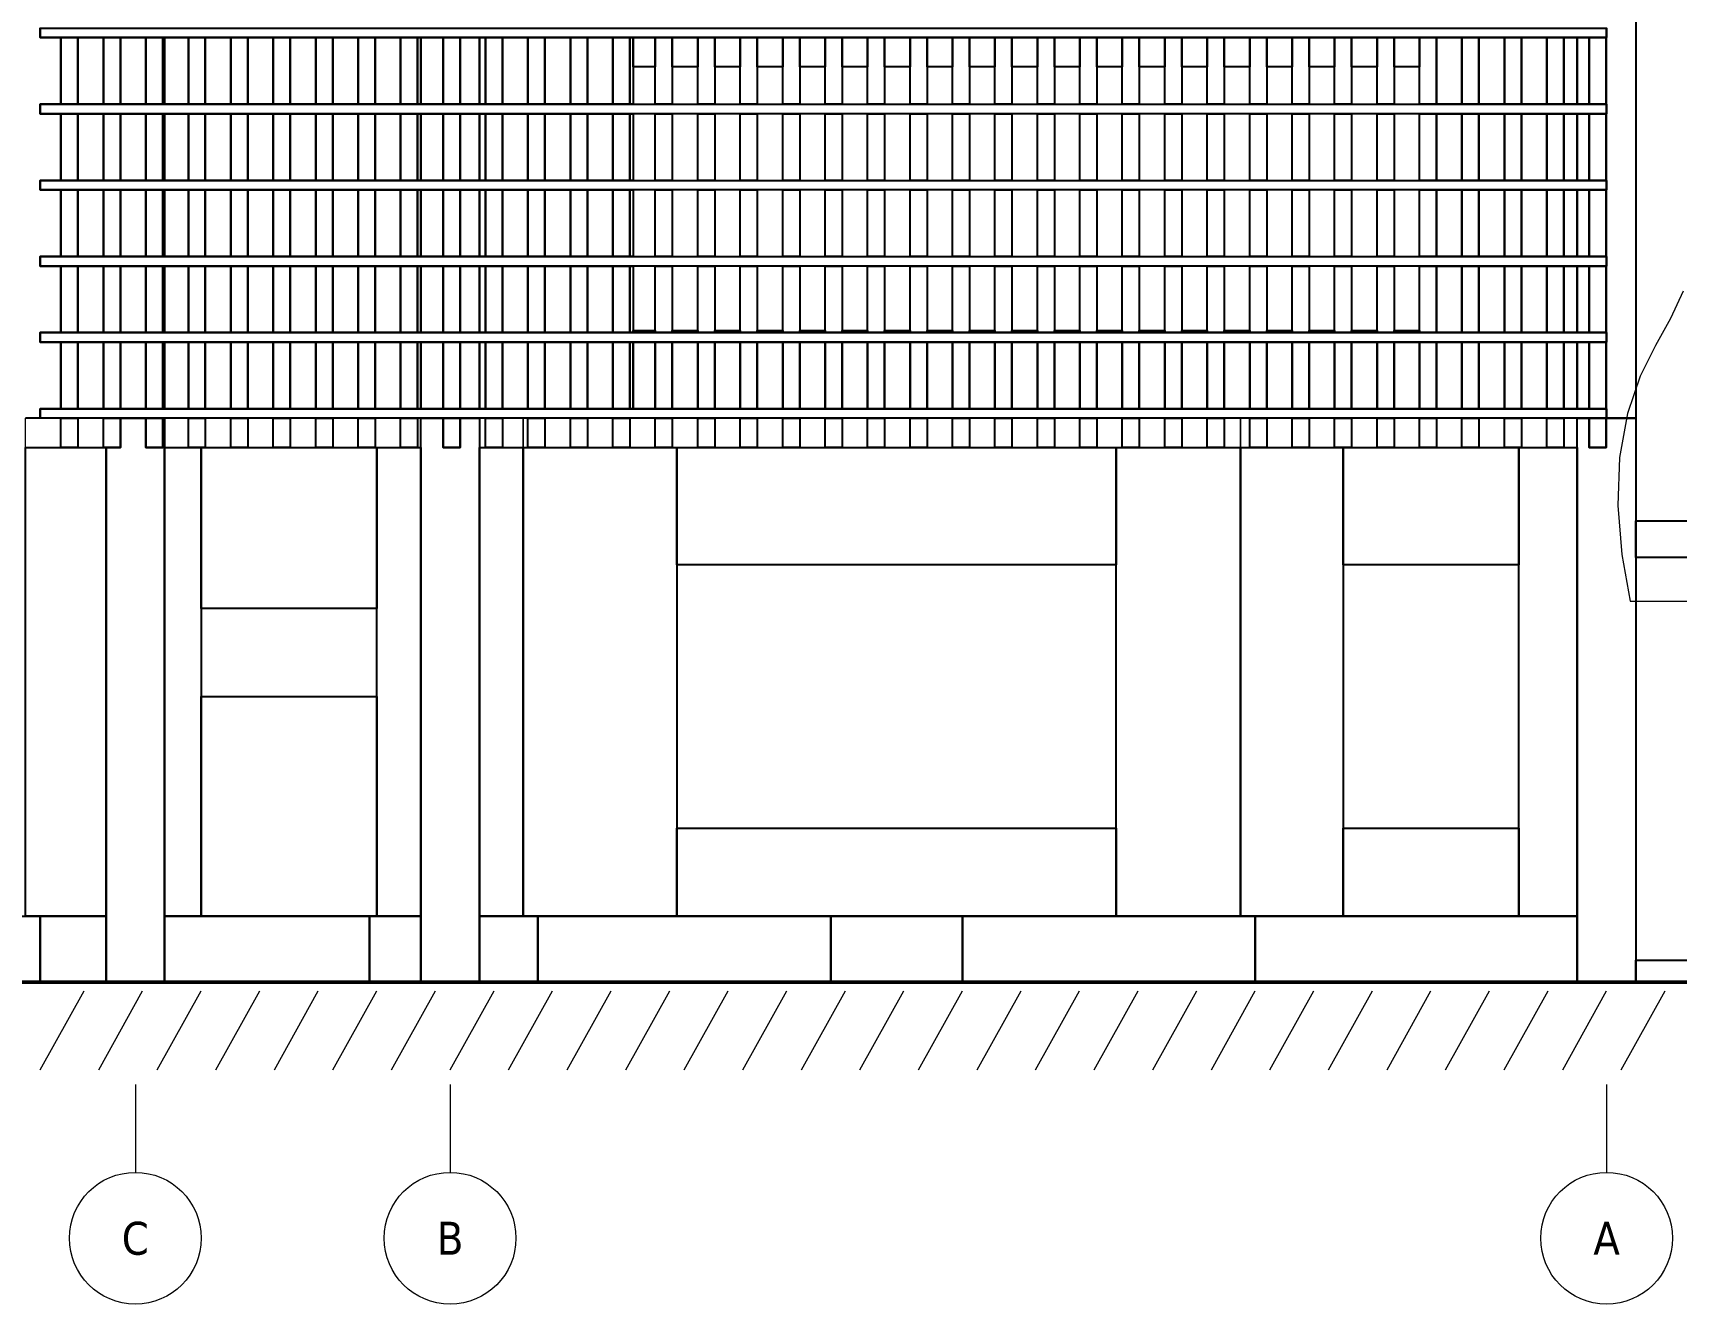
# Model space of a CAD drawing. Header units: millimetres. Extents: x -3142 to 174850, y -55234 to 83000.
# Drawn here: x 129250 to 140475, y -28200 to -19518 of the extents above; entities that cross this region are included whole.
import ezdxf
from ezdxf.enums import TextEntityAlignment as Align

# ---------------------------------------------------------------- set-up
doc = ezdxf.new("R2010")
doc.units = ezdxf.units.MM
for name, color, linetype, lineweight in [('A-GRID', 1, 'Continuous', 13), ('A-HIDD', 8, 'Continuous', 13), ('E-ELEV', 7, 'Continuous', 25), ('E-ELEV-FINE', 8, 'Continuous', 13), ('E-GLAS', 4, 'Continuous', 13), ('L-PLNT', 3, 'Continuous', 13), ('S-CUT', 7, 'Continuous', 50)]:
    doc.layers.add(name, color=color, linetype=linetype, lineweight=lineweight)
doc.styles.add('TH', font='tahoma.ttf')

msp = doc.modelspace()

# ---------------------------------------------------------------- linework, layer by layer
at = {"layer": 'A-GRID'}
for p, q in [((129950, -26700), (129950, -27300)), ((132100, -26700), (132100, -27300)), ((140000, -26700), (140000, -27300))]:
    msp.add_line(p, q, dxfattribs=at)
for centre in [(129950, -27750), (132100, -27750), (140000, -27750)]:
    msp.add_circle(centre, 450, dxfattribs=at)
at = {"layer": 'A-HIDD'}
for p, q in [((129300, -26600), (129600, -26060)), ((129700, -26600), (130000, -26060)), ((130100, -26600), (130400, -26060)), ((130500, -26600), (130800, -26060)), ((130900, -26600), (131200, -26060)), ((131300, -26600), (131600, -26060)), ((131700, -26600), (132000, -26060)), ((132100, -26600), (132400, -26060)), ((132500, -26600), (132800, -26060)), ((132900, -26600), (133200, -26060)), ((133300, -26600), (133600, -26060)), ((133700, -26600), (134000, -26060)), ((134100, -26600), (134400, -26060)), ((134500, -26600), (134800, -26060)), ((134900, -26600), (135200, -26060)), ((135300, -26600), (135600, -26060)), ((135700, -26600), (136000, -26060)), ((136100, -26600), (136400, -26060)), ((136500, -26600), (136800, -26060)), ((136900, -26600), (137200, -26060)), ((137300, -26600), (137600, -26060)), ((137700, -26600), (138000, -26060)), ((138100, -26600), (138400, -26060)), ((138500, -26600), (138800, -26060)), ((138900, -26600), (139200, -26060)), ((139300, -26600), (139600, -26060)), ((139700, -26600), (140000, -26060)), ((140100, -26600), (140400, -26060))]:
    msp.add_line(p, q, dxfattribs=at)
at = {"layer": 'E-ELEV'}
for points in [[(140200, -18750), (140200, -22150), (140000, -22150), (140000, -22085), (139998, -22085), (139998, -21630), (140000, -21630), (140000, -21565), (139998, -21565), (139998, -21110), (140000, -21110), (140000, -21045), (139998, -21045), (139998, -20590), (140000, -20590), (140000, -20525), (139998, -20525), (139998, -20070), (140000, -20070), (140000, -20005), (139998, -20005), (139998, -19550), (140000, -19550), (140000, -19485)], [(129300, -19485), (129300, -19550), (129442, -19550), (129442, -20005), (129300, -20005), (129300, -20070), (129442, -20070), (129442, -20525), (129300, -20525), (129300, -20590), (129442, -20590), (129442, -21045), (129300, -21045), (129300, -21110), (129442, -21110), (129442, -21565), (129300, -21565), (129300, -21630), (129442, -21630), (129442, -22085), (129300, -22085), (129300, -22150), (129200, -22150)], [(129300, -19550), (129300, -19485), (140000, -19485), (140000, -19550), (129300, -19550)], [(129558, -20005), (129442, -20005), (129442, -19550), (129558, -19550), (129558, -20005)], [(129558, -19550), (129732, -19550), (129732, -20005), (129558, -20005), (129558, -19550)], [(129848, -20005), (129732, -20005), (129732, -19550), (129848, -19550), (129848, -20005)], [(129848, -20005), (129848, -19550), (130022, -19550), (130022, -20005), (129848, -20005)], [(130138, -20005), (130022, -20005), (130022, -19550), (130138, -19550), (130138, -20005)], [(130150, -20005), (130138, -20005), (130138, -19550), (130150, -19550), (130150, -20005)], [(130312, -20005), (130150, -20005), (130150, -19550), (130312, -19550), (130312, -20005)], [(130428, -20005), (130312, -20005), (130312, -19550), (130428, -19550), (130428, -20005)], [(130602, -19550), (130602, -20005), (130428, -20005), (130428, -19550), (130602, -19550)], [(130718, -20005), (130602, -20005), (130602, -19550), (130718, -19550), (130718, -20005)], [(130718, -19550), (130892, -19550), (130892, -20005), (130718, -20005), (130718, -19550)], [(131008, -20005), (130892, -20005), (130892, -19550), (131008, -19550), (131008, -20005)], [(131008, -20005), (131008, -19550), (131182, -19550), (131182, -20005), (131008, -20005)], [(131298, -20005), (131182, -20005), (131182, -19550), (131298, -19550), (131298, -20005)], [(131472, -20005), (131298, -20005), (131298, -19550), (131472, -19550), (131472, -20005)], [(131588, -20005), (131472, -20005), (131472, -19550), (131588, -19550), (131588, -20005)], [(131762, -19550), (131762, -20005), (131588, -20005), (131588, -19550), (131762, -19550)], [(131878, -20005), (131762, -20005), (131762, -19550), (131878, -19550), (131878, -20005)], [(131878, -19550), (131900, -19550), (131900, -20005), (131878, -20005), (131878, -19550)], [(131900, -19550), (132052, -19550), (132052, -20005), (131900, -20005), (131900, -19550)], [(132168, -20005), (132052, -20005), (132052, -19550), (132168, -19550), (132168, -20005)], [(132300, -20005), (132168, -20005), (132168, -19550), (132300, -19550), (132300, -20005)], [(132342, -19550), (132342, -20005), (132300, -20005), (132300, -19550), (132342, -19550)], [(132458, -20005), (132342, -20005), (132342, -19550), (132458, -19550), (132458, -20005)], [(132458, -19550), (132632, -19550), (132632, -20005), (132458, -20005), (132458, -19550)], [(132748, -20005), (132632, -20005), (132632, -19550), (132748, -19550), (132748, -20005)], [(132748, -20005), (132748, -19550), (132922, -19550), (132922, -20005), (132748, -20005)], [(133038, -20005), (132922, -20005), (132922, -19550), (133038, -19550), (133038, -20005)], [(133212, -20005), (133038, -20005), (133038, -19550), (133212, -19550), (133212, -20005)], [(133328, -20005), (133212, -20005), (133212, -19550), (133328, -19550), (133328, -20005)], [(133350, -20005), (133328, -20005), (133328, -19550), (133350, -19550), (133350, -19750), (133350, -20005)], [(133350, -19750), (133350, -19550), (133502, -19550), (133502, -19750), (133350, -19750)], [(133618, -20005), (133502, -20005), (133502, -19550), (133618, -19550), (133618, -20005)], [(133618, -19750), (133618, -19550), (133792, -19550), (133792, -19750), (133618, -19750)], [(133908, -20005), (133792, -20005), (133792, -19550), (133908, -19550), (133908, -20005)], [(133908, -19750), (133908, -19550), (134082, -19550), (134082, -19750), (133908, -19750)], [(134198, -20005), (134082, -20005), (134082, -19550), (134198, -19550), (134198, -20005)], [(134198, -19750), (134198, -19550), (134372, -19550), (134372, -19750), (134198, -19750)], [(134488, -20005), (134372, -20005), (134372, -19550), (134488, -19550), (134488, -20005)], [(134488, -19750), (134488, -19550), (134662, -19550), (134662, -19750), (134488, -19750)], [(134778, -20005), (134662, -20005), (134662, -19550), (134778, -19550), (134778, -20005)], [(134778, -19750), (134778, -19550), (134952, -19550), (134952, -19750), (134778, -19750)], [(135068, -20005), (134952, -20005), (134952, -19550), (135068, -19550), (135068, -20005)], [(135068, -19750), (135068, -19550), (135242, -19550), (135242, -19750), (135068, -19750)], [(135358, -20005), (135242, -20005), (135242, -19550), (135358, -19550), (135358, -20005)], [(135358, -19750), (135358, -19550), (135532, -19550), (135532, -19750), (135358, -19750)], [(135648, -20005), (135532, -20005), (135532, -19550), (135648, -19550), (135648, -20005)], [(135648, -19750), (135648, -19550), (135822, -19550), (135822, -19750), (135648, -19750)], [(135938, -20005), (135822, -20005), (135822, -19550), (135938, -19550), (135938, -20005)], [(135938, -19750), (135938, -19550), (136112, -19550), (136112, -19750), (135938, -19750)], [(136228, -20005), (136112, -20005), (136112, -19550), (136228, -19550), (136228, -20005)], [(136228, -19750), (136228, -19550), (136402, -19550), (136402, -19750), (136228, -19750)], [(136518, -20005), (136402, -20005), (136402, -19550), (136518, -19550), (136518, -20005)], [(136518, -19750), (136518, -19550), (136692, -19550), (136692, -19750), (136518, -19750)], [(136808, -20005), (136692, -20005), (136692, -19550), (136808, -19550), (136808, -20005)], [(136808, -19750), (136808, -19550), (136982, -19550), (136982, -19750), (136808, -19750)], [(137098, -20005), (136982, -20005), (136982, -19550), (137098, -19550), (137098, -20005)], [(137098, -19750), (137098, -19550), (137272, -19550), (137272, -19750), (137098, -19750)], [(137388, -20005), (137272, -20005), (137272, -19550), (137388, -19550), (137388, -20005)], [(137388, -19750), (137388, -19550), (137562, -19550), (137562, -19750), (137388, -19750)], [(137678, -20005), (137562, -20005), (137562, -19550), (137678, -19550), (137678, -20005)], [(137678, -19750), (137678, -19550), (137852, -19550), (137852, -19750), (137678, -19750)], [(137968, -20005), (137852, -20005), (137852, -19550), (137968, -19550), (137968, -20005)], [(137968, -19750), (137968, -19550), (138142, -19550), (138142, -19750), (137968, -19750)], [(138258, -20005), (138142, -20005), (138142, -19550), (138258, -19550), (138258, -20005)], [(138258, -19750), (138258, -19550), (138432, -19550), (138432, -19750), (138258, -19750)], [(138548, -20005), (138432, -20005), (138432, -19550), (138548, -19550), (138548, -20005)], [(138548, -19750), (138548, -19550), (138722, -19550), (138722, -19750), (138548, -19750)], [(138838, -20005), (138722, -20005), (138722, -19550), (138838, -19550), (138838, -20005)], [(139012, -19550), (139012, -20005), (138838, -20005), (138838, -19550), (139012, -19550)], [(139128, -20005), (139012, -20005), (139012, -19550), (139128, -19550), (139128, -20005)], [(139128, -19550), (139302, -19550), (139302, -20005), (139128, -20005), (139128, -19550)], [(139418, -20005), (139302, -20005), (139302, -19550), (139418, -19550), (139418, -20005)], [(139418, -20005), (139418, -19550), (139592, -19550), (139592, -20005), (139418, -20005)], [(139708, -20005), (139592, -20005), (139592, -19550), (139708, -19550), (139708, -20005)], [(139800, -19550), (139800, -20005), (139708, -20005), (139708, -19550), (139800, -19550)], [(139800, -19550), (139882, -19550), (139882, -20005), (139800, -20005), (139800, -19550)], [(139998, -20005), (139882, -20005), (139882, -19550), (139998, -19550), (139998, -20005)], [(129300, -20070), (129300, -20005), (140000, -20005), (140000, -20070), (129300, -20070)], [(129558, -20525), (129442, -20525), (129442, -20070), (129558, -20070), (129558, -20525)], [(129558, -20070), (129732, -20070), (129732, -20525), (129558, -20525), (129558, -20070)], [(129848, -20525), (129732, -20525), (129732, -20070), (129848, -20070), (129848, -20525)], [(129848, -20525), (129848, -20070), (130022, -20070), (130022, -20525), (129848, -20525)], [(130138, -20525), (130022, -20525), (130022, -20070), (130138, -20070), (130138, -20525)], [(130150, -20525), (130138, -20525), (130138, -20070), (130150, -20070), (130150, -20525)], [(130312, -20525), (130150, -20525), (130150, -20070), (130312, -20070), (130312, -20525)], [(130428, -20525), (130312, -20525), (130312, -20070), (130428, -20070), (130428, -20525)], [(130602, -20070), (130602, -20525), (130428, -20525), (130428, -20070), (130602, -20070)], [(130718, -20525), (130602, -20525), (130602, -20070), (130718, -20070), (130718, -20525)], [(130718, -20070), (130892, -20070), (130892, -20525), (130718, -20525), (130718, -20070)], [(131008, -20525), (130892, -20525), (130892, -20070), (131008, -20070), (131008, -20525)], [(131008, -20525), (131008, -20070), (131182, -20070), (131182, -20525), (131008, -20525)], [(131298, -20525), (131182, -20525), (131182, -20070), (131298, -20070), (131298, -20525)], [(131472, -20525), (131298, -20525), (131298, -20070), (131472, -20070), (131472, -20525)], [(131588, -20525), (131472, -20525), (131472, -20070), (131588, -20070), (131588, -20525)], [(131762, -20070), (131762, -20525), (131588, -20525), (131588, -20070), (131762, -20070)], [(131878, -20525), (131762, -20525), (131762, -20070), (131878, -20070), (131878, -20525)], [(131878, -20070), (131900, -20070), (131900, -20525), (131878, -20525), (131878, -20070)], [(131900, -20070), (132052, -20070), (132052, -20525), (131900, -20525), (131900, -20070)], [(132168, -20525), (132052, -20525), (132052, -20070), (132168, -20070), (132168, -20525)], [(132300, -20525), (132168, -20525), (132168, -20070), (132300, -20070), (132300, -20525)], [(132342, -20070), (132342, -20525), (132300, -20525), (132300, -20070), (132342, -20070)], [(132458, -20525), (132342, -20525), (132342, -20070), (132458, -20070), (132458, -20525)], [(132458, -20070), (132632, -20070), (132632, -20525), (132458, -20525), (132458, -20070)], [(132748, -20525), (132632, -20525), (132632, -20070), (132748, -20070), (132748, -20525)], [(132748, -20525), (132748, -20070), (132922, -20070), (132922, -20525), (132748, -20525)], [(133038, -20525), (132922, -20525), (132922, -20070), (133038, -20070), (133038, -20525)], [(133212, -20525), (133038, -20525), (133038, -20070), (133212, -20070), (133212, -20525)], [(133328, -20525), (133212, -20525), (133212, -20070), (133328, -20070), (133328, -20525)], [(133350, -20525), (133328, -20525), (133328, -20070), (133350, -20070), (133350, -20525)], [(133618, -20525), (133502, -20525), (133502, -20070), (133618, -20070), (133618, -20525)], [(133908, -20525), (133792, -20525), (133792, -20070), (133908, -20070), (133908, -20525)], [(134198, -20525), (134082, -20525), (134082, -20070), (134198, -20070), (134198, -20525)], [(134488, -20525), (134372, -20525), (134372, -20070), (134488, -20070), (134488, -20525)], [(134778, -20525), (134662, -20525), (134662, -20070), (134778, -20070), (134778, -20525)], [(135068, -20525), (134952, -20525), (134952, -20070), (135068, -20070), (135068, -20525)], [(135358, -20525), (135242, -20525), (135242, -20070), (135358, -20070), (135358, -20525)], [(135648, -20525), (135532, -20525), (135532, -20070), (135648, -20070), (135648, -20525)], [(135938, -20525), (135822, -20525), (135822, -20070), (135938, -20070), (135938, -20525)], [(136228, -20525), (136112, -20525), (136112, -20070), (136228, -20070), (136228, -20525)], [(136518, -20525), (136402, -20525), (136402, -20070), (136518, -20070), (136518, -20525)], [(136808, -20525), (136692, -20525), (136692, -20070), (136808, -20070), (136808, -20525)], [(137098, -20525), (136982, -20525), (136982, -20070), (137098, -20070), (137098, -20525)], [(137388, -20525), (137272, -20525), (137272, -20070), (137388, -20070), (137388, -20525)], [(137678, -20525), (137562, -20525), (137562, -20070), (137678, -20070), (137678, -20525)], [(137968, -20525), (137852, -20525), (137852, -20070), (137968, -20070), (137968, -20525)], [(138258, -20525), (138142, -20525), (138142, -20070), (138258, -20070), (138258, -20525)], [(138548, -20525), (138432, -20525), (138432, -20070), (138548, -20070), (138548, -20525)], [(138838, -20525), (138722, -20525), (138722, -20070), (138838, -20070), (138838, -20525)], [(139012, -20070), (139012, -20525), (138838, -20525), (138838, -20070), (139012, -20070)], [(139128, -20525), (139012, -20525), (139012, -20070), (139128, -20070), (139128, -20525)], [(139128, -20070), (139302, -20070), (139302, -20525), (139128, -20525), (139128, -20070)], [(139418, -20525), (139302, -20525), (139302, -20070), (139418, -20070), (139418, -20525)], [(139418, -20525), (139418, -20070), (139592, -20070), (139592, -20525), (139418, -20525)], [(139708, -20525), (139592, -20525), (139592, -20070), (139708, -20070), (139708, -20525)], [(139800, -20070), (139800, -20525), (139708, -20525), (139708, -20070), (139800, -20070)], [(139800, -20070), (139882, -20070), (139882, -20525), (139800, -20525), (139800, -20070)], [(139998, -20525), (139882, -20525), (139882, -20070), (139998, -20070), (139998, -20525)], [(129300, -20590), (129300, -20525), (140000, -20525), (140000, -20590), (129300, -20590)], [(129558, -21045), (129442, -21045), (129442, -20590), (129558, -20590), (129558, -21045)], [(129558, -20590), (129732, -20590), (129732, -21045), (129558, -21045), (129558, -20590)], [(129848, -21045), (129732, -21045), (129732, -20590), (129848, -20590), (129848, -21045)], [(129848, -21045), (129848, -20590), (130022, -20590), (130022, -21045), (129848, -21045)], [(130138, -21045), (130022, -21045), (130022, -20590), (130138, -20590), (130138, -21045)], [(130150, -21045), (130138, -21045), (130138, -20590), (130150, -20590), (130150, -21045)], [(130312, -21045), (130150, -21045), (130150, -20590), (130312, -20590), (130312, -21045)], [(130428, -21045), (130312, -21045), (130312, -20590), (130428, -20590), (130428, -21045)], [(130602, -20590), (130602, -21045), (130428, -21045), (130428, -20590), (130602, -20590)], [(130718, -21045), (130602, -21045), (130602, -20590), (130718, -20590), (130718, -21045)], [(130718, -20590), (130892, -20590), (130892, -21045), (130718, -21045), (130718, -20590)], [(131008, -21045), (130892, -21045), (130892, -20590), (131008, -20590), (131008, -21045)], [(131008, -21045), (131008, -20590), (131182, -20590), (131182, -21045), (131008, -21045)], [(131298, -21045), (131182, -21045), (131182, -20590), (131298, -20590), (131298, -21045)], [(131472, -21045), (131298, -21045), (131298, -20590), (131472, -20590), (131472, -21045)], [(131588, -21045), (131472, -21045), (131472, -20590), (131588, -20590), (131588, -21045)], [(131762, -20590), (131762, -21045), (131588, -21045), (131588, -20590), (131762, -20590)], [(131878, -21045), (131762, -21045), (131762, -20590), (131878, -20590), (131878, -21045)], [(131878, -20590), (131900, -20590), (131900, -21045), (131878, -21045), (131878, -20590)], [(131900, -20590), (132052, -20590), (132052, -21045), (131900, -21045), (131900, -20590)], [(132168, -21045), (132052, -21045), (132052, -20590), (132168, -20590), (132168, -21045)], [(132300, -21045), (132168, -21045), (132168, -20590), (132300, -20590), (132300, -21045)], [(132342, -20590), (132342, -21045), (132300, -21045), (132300, -20590), (132342, -20590)], [(132458, -21045), (132342, -21045), (132342, -20590), (132458, -20590), (132458, -21045)], [(132458, -20590), (132632, -20590), (132632, -21045), (132458, -21045), (132458, -20590)], [(132748, -21045), (132632, -21045), (132632, -20590), (132748, -20590), (132748, -21045)], [(132748, -21045), (132748, -20590), (132922, -20590), (132922, -21045), (132748, -21045)], [(133038, -21045), (132922, -21045), (132922, -20590), (133038, -20590), (133038, -21045)], [(133212, -21045), (133038, -21045), (133038, -20590), (133212, -20590), (133212, -21045)], [(133328, -21045), (133212, -21045), (133212, -20590), (133328, -20590), (133328, -21045)], [(133350, -21045), (133328, -21045), (133328, -20590), (133350, -20590), (133350, -21045)], [(133618, -21045), (133502, -21045), (133502, -20590), (133618, -20590), (133618, -21045)], [(133908, -21045), (133792, -21045), (133792, -20590), (133908, -20590), (133908, -21045)], [(134198, -21045), (134082, -21045), (134082, -20590), (134198, -20590), (134198, -21045)], [(134488, -21045), (134372, -21045), (134372, -20590), (134488, -20590), (134488, -21045)], [(134778, -21045), (134662, -21045), (134662, -20590), (134778, -20590), (134778, -21045)], [(135068, -21045), (134952, -21045), (134952, -20590), (135068, -20590), (135068, -21045)], [(135358, -21045), (135242, -21045), (135242, -20590), (135358, -20590), (135358, -21045)], [(135648, -21045), (135532, -21045), (135532, -20590), (135648, -20590), (135648, -21045)], [(135938, -21045), (135822, -21045), (135822, -20590), (135938, -20590), (135938, -21045)], [(136228, -21045), (136112, -21045), (136112, -20590), (136228, -20590), (136228, -21045)], [(136518, -21045), (136402, -21045), (136402, -20590), (136518, -20590), (136518, -21045)], [(136808, -21045), (136692, -21045), (136692, -20590), (136808, -20590), (136808, -21045)], [(137098, -21045), (136982, -21045), (136982, -20590), (137098, -20590), (137098, -21045)], [(137388, -21045), (137272, -21045), (137272, -20590), (137388, -20590), (137388, -21045)], [(137678, -21045), (137562, -21045), (137562, -20590), (137678, -20590), (137678, -21045)], [(137968, -21045), (137852, -21045), (137852, -20590), (137968, -20590), (137968, -21045)], [(138258, -21045), (138142, -21045), (138142, -20590), (138258, -20590), (138258, -21045)], [(138548, -21045), (138432, -21045), (138432, -20590), (138548, -20590), (138548, -21045)], [(138838, -21045), (138722, -21045), (138722, -20590), (138838, -20590), (138838, -21045)], [(139012, -20590), (139012, -21045), (138838, -21045), (138838, -20590), (139012, -20590)], [(139128, -21045), (139012, -21045), (139012, -20590), (139128, -20590), (139128, -21045)], [(139128, -20590), (139302, -20590), (139302, -21045), (139128, -21045), (139128, -20590)], [(139418, -21045), (139302, -21045), (139302, -20590), (139418, -20590), (139418, -21045)], [(139418, -21045), (139418, -20590), (139592, -20590), (139592, -21045), (139418, -21045)], [(139708, -21045), (139592, -21045), (139592, -20590), (139708, -20590), (139708, -21045)], [(139800, -20590), (139800, -21045), (139708, -21045), (139708, -20590), (139800, -20590)], [(139800, -20590), (139882, -20590), (139882, -21045), (139800, -21045), (139800, -20590)], [(139998, -21045), (139882, -21045), (139882, -20590), (139998, -20590), (139998, -21045)], [(129300, -21110), (129300, -21045), (140000, -21045), (140000, -21110), (129300, -21110)], [(129558, -21565), (129442, -21565), (129442, -21110), (129558, -21110), (129558, -21565)], [(129558, -21110), (129732, -21110), (129732, -21565), (129558, -21565), (129558, -21110)], [(129848, -21565), (129732, -21565), (129732, -21110), (129848, -21110), (129848, -21565)], [(129848, -21565), (129848, -21110), (130022, -21110), (130022, -21565), (129848, -21565)], [(130138, -21565), (130022, -21565), (130022, -21110), (130138, -21110), (130138, -21565)], [(130150, -21565), (130138, -21565), (130138, -21110), (130150, -21110), (130150, -21565)], [(130312, -21565), (130150, -21565), (130150, -21110), (130312, -21110), (130312, -21565)], [(130428, -21565), (130312, -21565), (130312, -21110), (130428, -21110), (130428, -21565)], [(130602, -21110), (130602, -21565), (130428, -21565), (130428, -21110), (130602, -21110)], [(130718, -21565), (130602, -21565), (130602, -21110), (130718, -21110), (130718, -21565)], [(130718, -21110), (130892, -21110), (130892, -21565), (130718, -21565), (130718, -21110)], [(131008, -21565), (130892, -21565), (130892, -21110), (131008, -21110), (131008, -21565)], [(131008, -21565), (131008, -21110), (131182, -21110), (131182, -21565), (131008, -21565)], [(131298, -21565), (131182, -21565), (131182, -21110), (131298, -21110), (131298, -21565)], [(131472, -21565), (131298, -21565), (131298, -21110), (131472, -21110), (131472, -21565)], [(131588, -21565), (131472, -21565), (131472, -21110), (131588, -21110), (131588, -21565)], [(131762, -21110), (131762, -21565), (131588, -21565), (131588, -21110), (131762, -21110)], [(131878, -21565), (131762, -21565), (131762, -21110), (131878, -21110), (131878, -21565)], [(131878, -21110), (131900, -21110), (131900, -21565), (131878, -21565), (131878, -21110)], [(131900, -21110), (132052, -21110), (132052, -21565), (131900, -21565), (131900, -21110)], [(132168, -21565), (132052, -21565), (132052, -21110), (132168, -21110), (132168, -21565)], [(132300, -21565), (132168, -21565), (132168, -21110), (132300, -21110), (132300, -21565)], [(132342, -21110), (132342, -21565), (132300, -21565), (132300, -21110), (132342, -21110)], [(132458, -21565), (132342, -21565), (132342, -21110), (132458, -21110), (132458, -21565)], [(132458, -21110), (132632, -21110), (132632, -21565), (132458, -21565), (132458, -21110)], [(132748, -21565), (132632, -21565), (132632, -21110), (132748, -21110), (132748, -21565)], [(132748, -21565), (132748, -21110), (132922, -21110), (132922, -21565), (132748, -21565)], [(133038, -21565), (132922, -21565), (132922, -21110), (133038, -21110), (133038, -21565)], [(133212, -21565), (133038, -21565), (133038, -21110), (133212, -21110), (133212, -21565)], [(133328, -21565), (133212, -21565), (133212, -21110), (133328, -21110), (133328, -21565)], [(133350, -21565), (133328, -21565), (133328, -21110), (133350, -21110), (133350, -21550), (133350, -21565)], [(133618, -21565), (133502, -21565), (133502, -21110), (133618, -21110), (133618, -21565)], [(133908, -21565), (133792, -21565), (133792, -21110), (133908, -21110), (133908, -21565)], [(134198, -21565), (134082, -21565), (134082, -21110), (134198, -21110), (134198, -21565)], [(134488, -21565), (134372, -21565), (134372, -21110), (134488, -21110), (134488, -21565)], [(134778, -21565), (134662, -21565), (134662, -21110), (134778, -21110), (134778, -21565)], [(135068, -21565), (134952, -21565), (134952, -21110), (135068, -21110), (135068, -21565)], [(135358, -21565), (135242, -21565), (135242, -21110), (135358, -21110), (135358, -21565)], [(135648, -21565), (135532, -21565), (135532, -21110), (135648, -21110), (135648, -21565)], [(135938, -21565), (135822, -21565), (135822, -21110), (135938, -21110), (135938, -21565)], [(136228, -21565), (136112, -21565), (136112, -21110), (136228, -21110), (136228, -21565)], [(136518, -21565), (136402, -21565), (136402, -21110), (136518, -21110), (136518, -21565)], [(136808, -21565), (136692, -21565), (136692, -21110), (136808, -21110), (136808, -21565)], [(137098, -21565), (136982, -21565), (136982, -21110), (137098, -21110), (137098, -21565)], [(137388, -21565), (137272, -21565), (137272, -21110), (137388, -21110), (137388, -21565)], [(137678, -21565), (137562, -21565), (137562, -21110), (137678, -21110), (137678, -21565)], [(137968, -21565), (137852, -21565), (137852, -21110), (137968, -21110), (137968, -21565)], [(138258, -21565), (138142, -21565), (138142, -21110), (138258, -21110), (138258, -21565)], [(138548, -21565), (138432, -21565), (138432, -21110), (138548, -21110), (138548, -21565)], [(138838, -21565), (138722, -21565), (138722, -21110), (138838, -21110), (138838, -21565)], [(138838, -21110), (139012, -21110), (139012, -21565), (138838, -21565), (138838, -21110)], [(139128, -21565), (139012, -21565), (139012, -21110), (139128, -21110), (139128, -21565)], [(139128, -21110), (139302, -21110), (139302, -21565), (139128, -21565), (139128, -21110)], [(139418, -21565), (139302, -21565), (139302, -21110), (139418, -21110), (139418, -21565)], [(139418, -21565), (139418, -21110), (139592, -21110), (139592, -21565), (139418, -21565)], [(139708, -21565), (139592, -21565), (139592, -21110), (139708, -21110), (139708, -21565)], [(139800, -21110), (139800, -21565), (139708, -21565), (139708, -21110), (139800, -21110)], [(139800, -21110), (139882, -21110), (139882, -21565), (139800, -21565), (139800, -21110)], [(139998, -21565), (139882, -21565), (139882, -21110), (139998, -21110), (139998, -21565)], [(133350, -21550), (133502, -21550), (133502, -21565), (133350, -21565), (133350, -21550)], [(133792, -21550), (133792, -21565), (133618, -21565), (133618, -21550), (133792, -21550)], [(134082, -21550), (134082, -21565), (133908, -21565), (133908, -21550), (134082, -21550)], [(134372, -21550), (134372, -21565), (134198, -21565), (134198, -21550), (134372, -21550)], [(134662, -21550), (134662, -21565), (134488, -21565), (134488, -21550), (134662, -21550)], [(134952, -21550), (134952, -21565), (134778, -21565), (134778, -21550), (134952, -21550)], [(135242, -21550), (135242, -21565), (135068, -21565), (135068, -21550), (135242, -21550)], [(135532, -21550), (135532, -21565), (135358, -21565), (135358, -21550), (135532, -21550)], [(135822, -21550), (135822, -21565), (135648, -21565), (135648, -21550), (135822, -21550)], [(136112, -21550), (136112, -21565), (135938, -21565), (135938, -21550), (136112, -21550)], [(136402, -21550), (136402, -21565), (136228, -21565), (136228, -21550), (136402, -21550)], [(136692, -21550), (136692, -21565), (136518, -21565), (136518, -21550), (136692, -21550)], [(136982, -21550), (136982, -21565), (136808, -21565), (136808, -21550), (136982, -21550)], [(137272, -21550), (137272, -21565), (137098, -21565), (137098, -21550), (137272, -21550)], [(137562, -21550), (137562, -21565), (137388, -21565), (137388, -21550), (137562, -21550)], [(137852, -21550), (137852, -21565), (137678, -21565), (137678, -21550), (137852, -21550)], [(138142, -21550), (138142, -21565), (137968, -21565), (137968, -21550), (138142, -21550)], [(138432, -21550), (138432, -21565), (138258, -21565), (138258, -21550), (138432, -21550)], [(138722, -21550), (138722, -21565), (138548, -21565), (138548, -21550), (138722, -21550)], [(129300, -21630), (129300, -21565), (140000, -21565), (140000, -21630), (129300, -21630)], [(129558, -22085), (129442, -22085), (129442, -21630), (129558, -21630), (129558, -22085)], [(129558, -21630), (129732, -21630), (129732, -22085), (129558, -22085), (129558, -21630)], [(129848, -22085), (129732, -22085), (129732, -21630), (129848, -21630), (129848, -22085)], [(129848, -22085), (129848, -21630), (130022, -21630), (130022, -22085), (129848, -22085)], [(130138, -22085), (130022, -22085), (130022, -21630), (130138, -21630), (130138, -22085)], [(130150, -22085), (130138, -22085), (130138, -21630), (130150, -21630), (130150, -22085)], [(130312, -22085), (130150, -22085), (130150, -21630), (130312, -21630), (130312, -22085)], [(130428, -22085), (130312, -22085), (130312, -21630), (130428, -21630), (130428, -22085)], [(130602, -21630), (130602, -22085), (130428, -22085), (130428, -21630), (130602, -21630)], [(130718, -22085), (130602, -22085), (130602, -21630), (130718, -21630), (130718, -22085)], [(130718, -21630), (130892, -21630), (130892, -22085), (130718, -22085), (130718, -21630)], [(131008, -22085), (130892, -22085), (130892, -21630), (131008, -21630), (131008, -22085)], [(131008, -22085), (131008, -21630), (131182, -21630), (131182, -22085), (131008, -22085)], [(131298, -22085), (131182, -22085), (131182, -21630), (131298, -21630), (131298, -22085)], [(131472, -22085), (131298, -22085), (131298, -21630), (131472, -21630), (131472, -22085)], [(131588, -22085), (131472, -22085), (131472, -21630), (131588, -21630), (131588, -22085)], [(131762, -21630), (131762, -22085), (131588, -22085), (131588, -21630), (131762, -21630)], [(131878, -22085), (131762, -22085), (131762, -21630), (131878, -21630), (131878, -22085)], [(131878, -21630), (131900, -21630), (131900, -22085), (131878, -22085), (131878, -21630)], [(131900, -21630), (132052, -21630), (132052, -22085), (131900, -22085), (131900, -21630)], [(132168, -22085), (132052, -22085), (132052, -21630), (132168, -21630), (132168, -22085)], [(132300, -22085), (132168, -22085), (132168, -21630), (132300, -21630), (132300, -22085)], [(132342, -21630), (132342, -22085), (132300, -22085), (132300, -21630), (132342, -21630)], [(132458, -22085), (132342, -22085), (132342, -21630), (132458, -21630), (132458, -22085)], [(132458, -21630), (132632, -21630), (132632, -22085), (132458, -22085), (132458, -21630)], [(132748, -22085), (132632, -22085), (132632, -21630), (132748, -21630), (132748, -22085)], [(132748, -22085), (132748, -21630), (132922, -21630), (132922, -22085), (132748, -22085)], [(133038, -22085), (132922, -22085), (132922, -21630), (133038, -21630), (133038, -22085)], [(133212, -22085), (133038, -22085), (133038, -21630), (133212, -21630), (133212, -22085)], [(133328, -22085), (133212, -22085), (133212, -21630), (133328, -21630), (133328, -22085)], [(133350, -22085), (133328, -22085), (133328, -21630), (133350, -21630), (133350, -22085)], [(133350, -21630), (133502, -21630), (133502, -22085), (133350, -22085), (133350, -21630)], [(133618, -22085), (133502, -22085), (133502, -21630), (133618, -21630), (133618, -22085)], [(133792, -22085), (133618, -22085), (133618, -21630), (133792, -21630), (133792, -22085)], [(133908, -22085), (133792, -22085), (133792, -21630), (133908, -21630), (133908, -22085)], [(134082, -21630), (134082, -22085), (133908, -22085), (133908, -21630), (134082, -21630)], [(134198, -22085), (134082, -22085), (134082, -21630), (134198, -21630), (134198, -22085)], [(134198, -21630), (134372, -21630), (134372, -22085), (134198, -22085), (134198, -21630)], [(134488, -22085), (134372, -22085), (134372, -21630), (134488, -21630), (134488, -22085)], [(134488, -22085), (134488, -21630), (134662, -21630), (134662, -22085), (134488, -22085)], [(134778, -22085), (134662, -22085), (134662, -21630), (134778, -21630), (134778, -22085)], [(134952, -22085), (134778, -22085), (134778, -21630), (134952, -21630), (134952, -22085)], [(135068, -22085), (134952, -22085), (134952, -21630), (135068, -21630), (135068, -22085)], [(135242, -21630), (135242, -22085), (135068, -22085), (135068, -21630), (135242, -21630)], [(135358, -22085), (135242, -22085), (135242, -21630), (135358, -21630), (135358, -22085)], [(135358, -21630), (135532, -21630), (135532, -22085), (135358, -22085), (135358, -21630)], [(135648, -22085), (135532, -22085), (135532, -21630), (135648, -21630), (135648, -22085)], [(135648, -22085), (135648, -21630), (135822, -21630), (135822, -22085), (135648, -22085)], [(135938, -22085), (135822, -22085), (135822, -21630), (135938, -21630), (135938, -22085)], [(136112, -22085), (135938, -22085), (135938, -21630), (136112, -21630), (136112, -22085)], [(136228, -22085), (136112, -22085), (136112, -21630), (136228, -21630), (136228, -22085)], [(136402, -21630), (136402, -22085), (136228, -22085), (136228, -21630), (136402, -21630)], [(136518, -22085), (136402, -22085), (136402, -21630), (136518, -21630), (136518, -22085)], [(136518, -21630), (136692, -21630), (136692, -22085), (136518, -22085), (136518, -21630)], [(136808, -22085), (136692, -22085), (136692, -21630), (136808, -21630), (136808, -22085)], [(136808, -22085), (136808, -21630), (136982, -21630), (136982, -22085), (136808, -22085)], [(137098, -22085), (136982, -22085), (136982, -21630), (137098, -21630), (137098, -22085)], [(137272, -22085), (137098, -22085), (137098, -21630), (137272, -21630), (137272, -22085)], [(137388, -22085), (137272, -22085), (137272, -21630), (137388, -21630), (137388, -22085)], [(137562, -21630), (137562, -22085), (137388, -22085), (137388, -21630), (137562, -21630)], [(137678, -22085), (137562, -22085), (137562, -21630), (137678, -21630), (137678, -22085)], [(137678, -21630), (137852, -21630), (137852, -22085), (137678, -22085), (137678, -21630)], [(137968, -22085), (137852, -22085), (137852, -21630), (137968, -21630), (137968, -22085)], [(137968, -22085), (137968, -21630), (138142, -21630), (138142, -22085), (137968, -22085)], [(138258, -22085), (138142, -22085), (138142, -21630), (138258, -21630), (138258, -22085)], [(138432, -22085), (138258, -22085), (138258, -21630), (138432, -21630), (138432, -22085)], [(138548, -22085), (138432, -22085), (138432, -21630), (138548, -21630), (138548, -22085)], [(138722, -21630), (138722, -22085), (138548, -22085), (138548, -21630), (138722, -21630)], [(138838, -22085), (138722, -22085), (138722, -21630), (138838, -21630), (138838, -22085)], [(139012, -21630), (139012, -22085), (138838, -22085), (138838, -21630), (139012, -21630)], [(139128, -22085), (139012, -22085), (139012, -21630), (139128, -21630), (139128, -22085)], [(139128, -21630), (139302, -21630), (139302, -22085), (139128, -22085), (139128, -21630)], [(139418, -22085), (139302, -22085), (139302, -21630), (139418, -21630), (139418, -22085)], [(139418, -22085), (139418, -21630), (139592, -21630), (139592, -22085), (139418, -22085)], [(139708, -22085), (139592, -22085), (139592, -21630), (139708, -21630), (139708, -22085)], [(139800, -21630), (139800, -22085), (139708, -22085), (139708, -21630), (139800, -21630)], [(139800, -21630), (139882, -21630), (139882, -22085), (139800, -22085), (139800, -21630)], [(139998, -22085), (139882, -22085), (139882, -21630), (139998, -21630), (139998, -22085)], [(129300, -22150), (129300, -22085), (140000, -22085), (140000, -22150), (129300, -22150)], [(129558, -22350), (129442, -22350), (129442, -22150), (129558, -22150), (129558, -22350)], [(129848, -22350), (129732, -22350), (129732, -22150), (129848, -22150), (129848, -22350)], [(130150, -26000), (129750, -26000), (129750, -22350), (129848, -22350), (129848, -22150), (130022, -22150), (130022, -22350), (130138, -22350), (130138, -22150), (130150, -22150), (130150, -26000)], [(130138, -22350), (130022, -22350), (130022, -22150), (130138, -22150), (130138, -22350)], [(130428, -22350), (130312, -22350), (130312, -22150), (130428, -22150), (130428, -22350)], [(130718, -22350), (130602, -22350), (130602, -22150), (130718, -22150), (130718, -22350)], [(131008, -22350), (130892, -22350), (130892, -22150), (131008, -22150), (131008, -22350)], [(131298, -22350), (131182, -22350), (131182, -22150), (131298, -22150), (131298, -22350)], [(131588, -22350), (131472, -22350), (131472, -22150), (131588, -22150), (131588, -22350)], [(131878, -22350), (131762, -22350), (131762, -22150), (131878, -22150), (131878, -22350)], [(132300, -26000), (131900, -26000), (131900, -22150), (132052, -22150), (132052, -22350), (132168, -22350), (132168, -22150), (132300, -22150), (132300, -26000)], [(132168, -22350), (132052, -22350), (132052, -22150), (132168, -22150), (132168, -22350)], [(132458, -22350), (132342, -22350), (132342, -22150), (132458, -22150), (132458, -22350)], [(132748, -22350), (132632, -22350), (132632, -22150), (132748, -22150), (132748, -22350)], [(133038, -22350), (132922, -22350), (132922, -22150), (133038, -22150), (133038, -22350)], [(133328, -22350), (133212, -22350), (133212, -22150), (133328, -22150), (133328, -22350)], [(133618, -22350), (133502, -22350), (133502, -22150), (133618, -22150), (133618, -22350)], [(133908, -22350), (133792, -22350), (133792, -22150), (133908, -22150), (133908, -22350)], [(134198, -22350), (134082, -22350), (134082, -22150), (134198, -22150), (134198, -22350)], [(134488, -22350), (134372, -22350), (134372, -22150), (134488, -22150), (134488, -22350)], [(134778, -22350), (134662, -22350), (134662, -22150), (134778, -22150), (134778, -22350)], [(135068, -22350), (134952, -22350), (134952, -22150), (135068, -22150), (135068, -22350)], [(135358, -22350), (135242, -22350), (135242, -22150), (135358, -22150), (135358, -22350)], [(135648, -22350), (135532, -22350), (135532, -22150), (135648, -22150), (135648, -22350)], [(135938, -22350), (135822, -22350), (135822, -22150), (135938, -22150), (135938, -22350)], [(136228, -22350), (136112, -22350), (136112, -22150), (136228, -22150), (136228, -22350)], [(136518, -22350), (136402, -22350), (136402, -22150), (136518, -22150), (136518, -22350)], [(136808, -22350), (136692, -22350), (136692, -22150), (136808, -22150), (136808, -22350)], [(137098, -22350), (136982, -22350), (136982, -22150), (137098, -22150), (137098, -22350)], [(137388, -22350), (137272, -22350), (137272, -22150), (137388, -22150), (137388, -22350)], [(137678, -22350), (137562, -22350), (137562, -22150), (137678, -22150), (137678, -22350)], [(137968, -22350), (137852, -22350), (137852, -22150), (137968, -22150), (137968, -22350)], [(138258, -22350), (138142, -22350), (138142, -22150), (138258, -22150), (138258, -22350)], [(138548, -22350), (138432, -22350), (138432, -22150), (138548, -22150), (138548, -22350)], [(138838, -22350), (138722, -22350), (138722, -22150), (138838, -22150), (138838, -22350)], [(139128, -22350), (139012, -22350), (139012, -22150), (139128, -22150), (139128, -22350)], [(139418, -22350), (139302, -22350), (139302, -22150), (139418, -22150), (139418, -22350)], [(139708, -22350), (139592, -22350), (139592, -22150), (139708, -22150), (139708, -22350)], [(140200, -22150), (140200, -26000), (139800, -26000), (139800, -22150), (139882, -22150), (139882, -22350), (139998, -22350), (139998, -22150), (140000, -22150), (140200, -22150)], [(139998, -22350), (139882, -22350), (139882, -22150), (139998, -22150), (139998, -22350)], [(129750, -22350), (129750, -25550), (129200, -25550), (129200, -22350), (129442, -22350), (129558, -22350), (129732, -22350), (129750, -22350)], [(130400, -25550), (130150, -25550), (130150, -22350), (130312, -22350), (130400, -22350), (130400, -23450), (130400, -24050), (130400, -25550)], [(131600, -23450), (130400, -23450), (130400, -22350), (130428, -22350), (130602, -22350), (130718, -22350), (130892, -22350), (131008, -22350), (131182, -22350), (131298, -22350), (131472, -22350), (131588, -22350), (131600, -22350), (131600, -23450)], [(131900, -22350), (131900, -25550), (131600, -25550), (131600, -22350), (131762, -22350), (131878, -22350), (131900, -22350)], [(132600, -22350), (132600, -25550), (132300, -25550), (132300, -22350), (132342, -22350), (132458, -22350), (132600, -22350)], [(133650, -25550), (132600, -25550), (132600, -22350), (132632, -22350), (132748, -22350), (132922, -22350), (133038, -22350), (133212, -22350), (133328, -22350), (133502, -22350), (133618, -22350), (133650, -22350), (133650, -23150), (133650, -24950), (133650, -25550)], [(136650, -23150), (133650, -23150), (133650, -22350), (133792, -22350), (133908, -22350), (134082, -22350), (134198, -22350), (134372, -22350), (134488, -22350), (134662, -22350), (134778, -22350), (134952, -22350), (135068, -22350), (135242, -22350), (135358, -22350), (135532, -22350), (135648, -22350), (135822, -22350), (135938, -22350), (136112, -22350), (136228, -22350), (136402, -22350), (136518, -22350), (136650, -22350), (136650, -23150)], [(137500, -22350), (137500, -25550), (136650, -25550), (136650, -22350), (136692, -22350), (136808, -22350), (136982, -22350), (137098, -22350), (137272, -22350), (137388, -22350), (137500, -22350)], [(138200, -25550), (137500, -25550), (137500, -22350), (137562, -22350), (137678, -22350), (137852, -22350), (137968, -22350), (138142, -22350), (138200, -22350), (138200, -23150), (138200, -24950), (138200, -25550)], [(139400, -23150), (138200, -23150), (138200, -22350), (138258, -22350), (138432, -22350), (138548, -22350), (138722, -22350), (138838, -22350), (139012, -22350), (139128, -22350), (139302, -22350), (139400, -22350), (139400, -23150)], [(139800, -22350), (139800, -25550), (139400, -25550), (139400, -22350), (139418, -22350), (139592, -22350), (139708, -22350), (139800, -22350)], [(141500, -22850), (141500, -23100), (140200, -23100), (140200, -22850), (141500, -22850)], [(131600, -25550), (130400, -25550), (130400, -24050), (131600, -24050), (131600, -25550)], [(136650, -25550), (133650, -25550), (133650, -24950), (136650, -24950), (136650, -25550)], [(139400, -25550), (138200, -25550), (138200, -24950), (139400, -24950), (139400, -25550)], [(129300, -26000), (129000, -26000), (129000, -25550), (129100, -25550), (129200, -25550), (129240, -25550), (129300, -25550), (129300, -26000)], [(129750, -25550), (129750, -26000), (129300, -26000), (129300, -25550), (129360, -25550), (129400, -25550), (129750, -25550)], [(131550, -26000), (130150, -26000), (130150, -25550), (130400, -25550), (131550, -25550), (131550, -26000)], [(131900, -25550), (131900, -26000), (131550, -26000), (131550, -25550), (131600, -25550), (131900, -25550)], [(132700, -26000), (132300, -26000), (132300, -25550), (132600, -25550), (132640, -25550), (132700, -25550), (132700, -26000)], [(134700, -26000), (132700, -26000), (132700, -25550), (132760, -25550), (132800, -25550), (133650, -25550), (134700, -25550), (134700, -26000)], [(135600, -26000), (134700, -26000), (134700, -25550), (135600, -25550), (135600, -26000)], [(137600, -26000), (135600, -26000), (135600, -25550), (136650, -25550), (137500, -25550), (137540, -25550), (137600, -25550), (137600, -26000)], [(139800, -25550), (139800, -26000), (137600, -26000), (137600, -25550), (137660, -25550), (137700, -25550), (138200, -25550), (139400, -25550), (139800, -25550)], [(141000, -25850), (141000, -26000), (140200, -26000), (140200, -25850), (141000, -25850)]]:
    msp.add_lwpolyline(points, dxfattribs=at)
at = {"layer": 'E-ELEV-FINE'}
for points in [[(129442, -22150), (129442, -22350), (129200, -22350), (129200, -22150), (129300, -22150), (129442, -22150)], [(129732, -22150), (129732, -22350), (129558, -22350), (129558, -22150), (129732, -22150)], [(130312, -22150), (130312, -22350), (130150, -22350), (130150, -22150), (130312, -22150)], [(130602, -22150), (130602, -22350), (130428, -22350), (130428, -22150), (130602, -22150)], [(130892, -22150), (130892, -22350), (130718, -22350), (130718, -22150), (130892, -22150)], [(131182, -22150), (131182, -22350), (131008, -22350), (131008, -22150), (131182, -22150)], [(131472, -22150), (131472, -22350), (131298, -22350), (131298, -22150), (131472, -22150)], [(131762, -22150), (131762, -22350), (131600, -22350), (131588, -22350), (131588, -22150), (131762, -22150)], [(131900, -22150), (131900, -22350), (131878, -22350), (131878, -22150), (131900, -22150)], [(132342, -22150), (132342, -22350), (132300, -22350), (132300, -22150), (132342, -22150)], [(132600, -22150), (132600, -22350), (132458, -22350), (132458, -22150), (132600, -22150)], [(132632, -22150), (132632, -22350), (132600, -22350), (132600, -22150), (132632, -22150)], [(132922, -22150), (132922, -22350), (132748, -22350), (132748, -22150), (132922, -22150)], [(133212, -22150), (133212, -22350), (133038, -22350), (133038, -22150), (133212, -22150)], [(133502, -22150), (133502, -22350), (133328, -22350), (133328, -22150), (133502, -22150)], [(133792, -22150), (133792, -22350), (133650, -22350), (133618, -22350), (133618, -22150), (133792, -22150)], [(134082, -22150), (134082, -22350), (133908, -22350), (133908, -22150), (134082, -22150)], [(134372, -22150), (134372, -22350), (134198, -22350), (134198, -22150), (134372, -22150)], [(134662, -22150), (134662, -22350), (134488, -22350), (134488, -22150), (134662, -22150)], [(134952, -22150), (134952, -22350), (134778, -22350), (134778, -22150), (134952, -22150)], [(135242, -22150), (135242, -22350), (135068, -22350), (135068, -22150), (135242, -22150)], [(135532, -22150), (135532, -22350), (135358, -22350), (135358, -22150), (135532, -22150)], [(135822, -22150), (135822, -22350), (135648, -22350), (135648, -22150), (135822, -22150)], [(136112, -22150), (136112, -22350), (135938, -22350), (135938, -22150), (136112, -22150)], [(136402, -22150), (136402, -22350), (136228, -22350), (136228, -22150), (136402, -22150)], [(136692, -22150), (136692, -22350), (136650, -22350), (136518, -22350), (136518, -22150), (136692, -22150)], [(136982, -22150), (136982, -22350), (136808, -22350), (136808, -22150), (136982, -22150)], [(137272, -22150), (137272, -22350), (137098, -22350), (137098, -22150), (137272, -22150)], [(137500, -22150), (137500, -22350), (137388, -22350), (137388, -22150), (137500, -22150)], [(137562, -22150), (137562, -22350), (137500, -22350), (137500, -22150), (137562, -22150)], [(137852, -22150), (137852, -22350), (137678, -22350), (137678, -22150), (137852, -22150)], [(138142, -22150), (138142, -22350), (137968, -22350), (137968, -22150), (138142, -22150)], [(138432, -22150), (138432, -22350), (138258, -22350), (138258, -22150), (138432, -22150)], [(138722, -22150), (138722, -22350), (138548, -22350), (138548, -22150), (138722, -22150)], [(139012, -22150), (139012, -22350), (138838, -22350), (138838, -22150), (139012, -22150)], [(139302, -22150), (139302, -22350), (139128, -22350), (139128, -22150), (139302, -22150)], [(139592, -22150), (139592, -22350), (139418, -22350), (139418, -22150), (139592, -22150)], [(139800, -22150), (139800, -22350), (139708, -22350), (139708, -22150), (139800, -22150)]]:
    msp.add_lwpolyline(points, dxfattribs=at)
at = {"layer": 'E-GLAS'}
for points in [[(133502, -19750), (133502, -20005), (133350, -20005), (133350, -19750), (133502, -19750)], [(133792, -19750), (133792, -20005), (133618, -20005), (133618, -19750), (133792, -19750)], [(134082, -19750), (134082, -20005), (133908, -20005), (133908, -19750), (134082, -19750)], [(134372, -19750), (134372, -20005), (134198, -20005), (134198, -19750), (134372, -19750)], [(134662, -19750), (134662, -20005), (134488, -20005), (134488, -19750), (134662, -19750)], [(134952, -19750), (134952, -20005), (134778, -20005), (134778, -19750), (134952, -19750)], [(135242, -19750), (135242, -20005), (135068, -20005), (135068, -19750), (135242, -19750)], [(135532, -19750), (135532, -20005), (135358, -20005), (135358, -19750), (135532, -19750)], [(135822, -19750), (135822, -20005), (135648, -20005), (135648, -19750), (135822, -19750)], [(136112, -19750), (136112, -20005), (135938, -20005), (135938, -19750), (136112, -19750)], [(136402, -19750), (136402, -20005), (136228, -20005), (136228, -19750), (136402, -19750)], [(136692, -19750), (136692, -20005), (136518, -20005), (136518, -19750), (136692, -19750)], [(136982, -19750), (136982, -20005), (136808, -20005), (136808, -19750), (136982, -19750)], [(137272, -19750), (137272, -20005), (137098, -20005), (137098, -19750), (137272, -19750)], [(137562, -19750), (137562, -20005), (137388, -20005), (137388, -19750), (137562, -19750)], [(137852, -19750), (137852, -20005), (137678, -20005), (137678, -19750), (137852, -19750)], [(138142, -19750), (138142, -20005), (137968, -20005), (137968, -19750), (138142, -19750)], [(138432, -19750), (138432, -20005), (138258, -20005), (138258, -19750), (138432, -19750)], [(138722, -19750), (138722, -20005), (138548, -20005), (138548, -19750), (138722, -19750)], [(133350, -20070), (133502, -20070), (133502, -20525), (133350, -20525), (133350, -20070)], [(133792, -20525), (133618, -20525), (133618, -20070), (133792, -20070), (133792, -20525)], [(134082, -20070), (134082, -20525), (133908, -20525), (133908, -20070), (134082, -20070)], [(134198, -20070), (134372, -20070), (134372, -20525), (134198, -20525), (134198, -20070)], [(134488, -20525), (134488, -20070), (134662, -20070), (134662, -20525), (134488, -20525)], [(134952, -20525), (134778, -20525), (134778, -20070), (134952, -20070), (134952, -20525)], [(135242, -20070), (135242, -20525), (135068, -20525), (135068, -20070), (135242, -20070)], [(135358, -20070), (135532, -20070), (135532, -20525), (135358, -20525), (135358, -20070)], [(135648, -20525), (135648, -20070), (135822, -20070), (135822, -20525), (135648, -20525)], [(136112, -20525), (135938, -20525), (135938, -20070), (136112, -20070), (136112, -20525)], [(136402, -20070), (136402, -20525), (136228, -20525), (136228, -20070), (136402, -20070)], [(136518, -20070), (136692, -20070), (136692, -20525), (136518, -20525), (136518, -20070)], [(136808, -20525), (136808, -20070), (136982, -20070), (136982, -20525), (136808, -20525)], [(137272, -20070), (137272, -20525), (137098, -20525), (137098, -20070), (137272, -20070)], [(137562, -20070), (137562, -20525), (137388, -20525), (137388, -20070), (137562, -20070)], [(137678, -20070), (137852, -20070), (137852, -20525), (137678, -20525), (137678, -20070)], [(137968, -20525), (137968, -20070), (138142, -20070), (138142, -20525), (137968, -20525)], [(138432, -20525), (138258, -20525), (138258, -20070), (138432, -20070), (138432, -20525)], [(138722, -20070), (138722, -20525), (138548, -20525), (138548, -20070), (138722, -20070)], [(133350, -20590), (133502, -20590), (133502, -21045), (133350, -21045), (133350, -20590)], [(133792, -21045), (133618, -21045), (133618, -20590), (133792, -20590), (133792, -21045)], [(134082, -20590), (134082, -21045), (133908, -21045), (133908, -20590), (134082, -20590)], [(134198, -20590), (134372, -20590), (134372, -21045), (134198, -21045), (134198, -20590)], [(134488, -21045), (134488, -20590), (134662, -20590), (134662, -21045), (134488, -21045)], [(134952, -21045), (134778, -21045), (134778, -20590), (134952, -20590), (134952, -21045)], [(135242, -20590), (135242, -21045), (135068, -21045), (135068, -20590), (135242, -20590)], [(135358, -20590), (135532, -20590), (135532, -21045), (135358, -21045), (135358, -20590)], [(135648, -21045), (135648, -20590), (135822, -20590), (135822, -21045), (135648, -21045)], [(136112, -21045), (135938, -21045), (135938, -20590), (136112, -20590), (136112, -21045)], [(136402, -20590), (136402, -21045), (136228, -21045), (136228, -20590), (136402, -20590)], [(136518, -20590), (136692, -20590), (136692, -21045), (136518, -21045), (136518, -20590)], [(136808, -21045), (136808, -20590), (136982, -20590), (136982, -21045), (136808, -21045)], [(137272, -21045), (137098, -21045), (137098, -20590), (137272, -20590), (137272, -21045)], [(137562, -20590), (137562, -21045), (137388, -21045), (137388, -20590), (137562, -20590)], [(137678, -20590), (137852, -20590), (137852, -21045), (137678, -21045), (137678, -20590)], [(138142, -21045), (137968, -21045), (137968, -20590), (138142, -20590), (138142, -21045)], [(138432, -21045), (138258, -21045), (138258, -20590), (138432, -20590), (138432, -21045)], [(138722, -20590), (138722, -21045), (138548, -21045), (138548, -20590), (138722, -20590)], [(133350, -21110), (133502, -21110), (133502, -21550), (133350, -21550), (133350, -21110)], [(133618, -21550), (133618, -21110), (133792, -21110), (133792, -21550), (133618, -21550)], [(133908, -21550), (133908, -21110), (134082, -21110), (134082, -21550), (133908, -21550)], [(134198, -21550), (134198, -21110), (134372, -21110), (134372, -21550), (134198, -21550)], [(134488, -21550), (134488, -21110), (134662, -21110), (134662, -21550), (134488, -21550)], [(134778, -21550), (134778, -21110), (134952, -21110), (134952, -21550), (134778, -21550)], [(135068, -21550), (135068, -21110), (135242, -21110), (135242, -21550), (135068, -21550)], [(135358, -21550), (135358, -21110), (135532, -21110), (135532, -21550), (135358, -21550)], [(135648, -21550), (135648, -21110), (135822, -21110), (135822, -21550), (135648, -21550)], [(135938, -21550), (135938, -21110), (136112, -21110), (136112, -21550), (135938, -21550)], [(136228, -21550), (136228, -21110), (136402, -21110), (136402, -21550), (136228, -21550)], [(136518, -21550), (136518, -21110), (136692, -21110), (136692, -21550), (136518, -21550)], [(136808, -21550), (136808, -21110), (136982, -21110), (136982, -21550), (136808, -21550)], [(137098, -21550), (137098, -21110), (137272, -21110), (137272, -21550), (137098, -21550)], [(137388, -21550), (137388, -21110), (137562, -21110), (137562, -21550), (137388, -21550)], [(137678, -21550), (137678, -21110), (137852, -21110), (137852, -21550), (137678, -21550)], [(137968, -21550), (137968, -21110), (138142, -21110), (138142, -21550), (137968, -21550)], [(138258, -21550), (138258, -21110), (138432, -21110), (138432, -21550), (138258, -21550)], [(138548, -21550), (138548, -21110), (138722, -21110), (138722, -21550), (138548, -21550)], [(136650, -24950), (133650, -24950), (133650, -23150), (136650, -23150), (136650, -24950)], [(139400, -24950), (138200, -24950), (138200, -23150), (139400, -23150), (139400, -24950)], [(131600, -24050), (130400, -24050), (130400, -23450), (131600, -23450), (131600, -24050)]]:
    msp.add_lwpolyline(points, dxfattribs=at)
at = {"layer": 'L-PLNT'}
msp.add_lwpolyline([(140524, -21282), (140436, -21468), (140333, -21652), (140229, -21862), (140142, -22117), (140088, -22417), (140076, -22746), (140104, -23081), (140160, -23400), (143040, -23400)], dxfattribs=at)
at = {"layer": 'S-CUT'}
msp.add_line((112500, -26000), (145500, -26000), dxfattribs=at)

# ---------------------------------------------------------------- texts
at = {"layer": 'A-GRID', "style": 'TH'}
for s, p in [('C', (129950, -27750)), ('B', (132100, -27750)), ('A', (140000, -27750))]:
    msp.add_text(s, height=225, dxfattribs=at).set_placement(p, align=Align.MIDDLE_CENTER)

doc.saveas('drawing.dxf')
